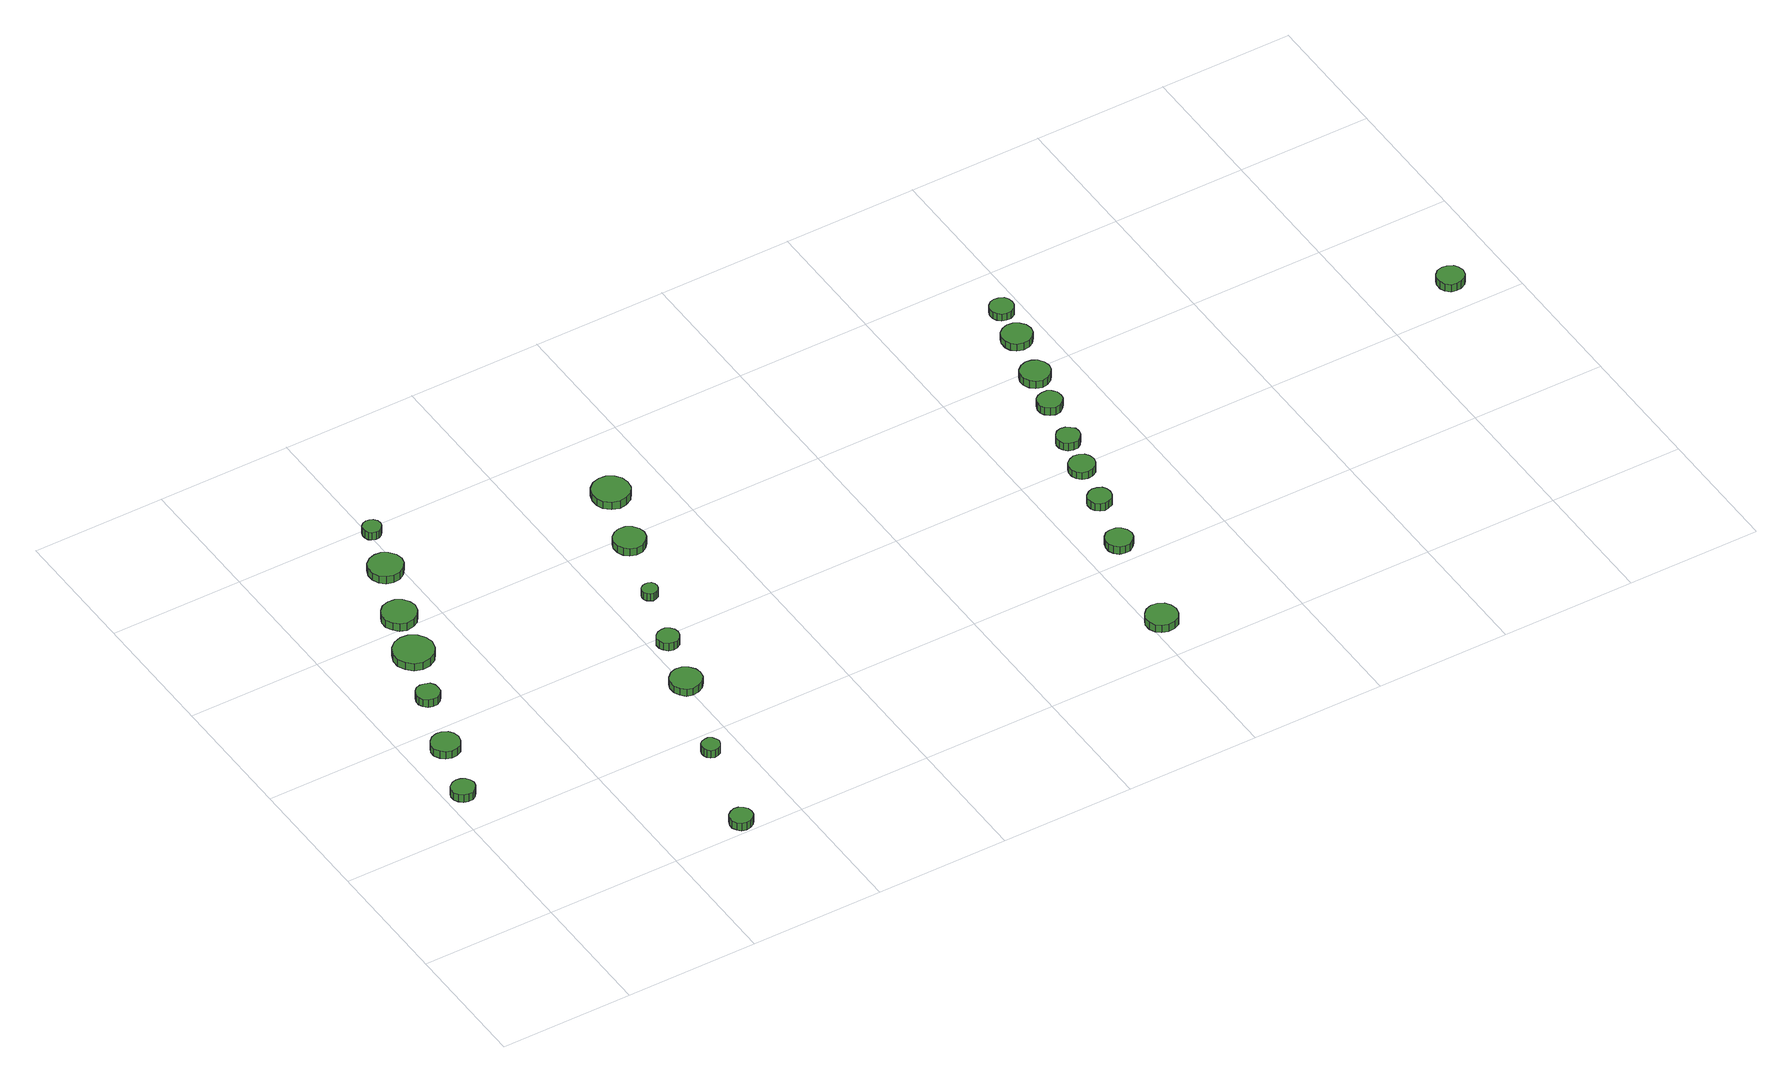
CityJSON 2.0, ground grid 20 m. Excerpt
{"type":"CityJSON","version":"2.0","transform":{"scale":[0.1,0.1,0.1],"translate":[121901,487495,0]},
"CityObjects":{
"tree1":{"type":"SolitaryVegetationObject","attributes":{"function":"something"},"geometry":[{"type":"MultiSurface","lod":"1","boundaries":[[[0,1,2,3,4,5,6,7,8,9,10,11,12,13,14]],[[15,16,17,18,19,20,21,22,23,24,25,26,27,28,29]],[[0,29,28,1]],[[1,28,27,2]],[[2,27,26,3]],[[3,26,25,4]],[[4,25,24,5]],[[5,24,23,6]],[[6,23,22,7]],[[7,22,21,8]],[[8,21,20,9]],[[9,20,19,10]],[[10,19,18,11]],[[11,18,17,12]],[[12,17,16,13]],[[13,16,15,14]],[[14,15,29,0]]]}]},
"tree2":{"type":"SolitaryVegetationObject","attributes":{"function":"something"},"geometry":[{"type":"MultiSurface","lod":"1","boundaries":[[[30,31,32,33,34,35,36,37,38,39,40,41,42,43,44]],[[45,46,47,48,49,50,51,52,53,54,55,56,57,58,59]],[[30,59,58,31]],[[31,58,57,32]],[[32,57,56,33]],[[33,56,55,34]],[[34,55,54,35]],[[35,54,53,36]],[[36,53,52,37]],[[37,52,51,38]],[[38,51,50,39]],[[39,50,49,40]],[[40,49,48,41]],[[41,48,47,42]],[[42,47,46,43]],[[43,46,45,44]],[[44,45,59,30]]]}]},
"tree3":{"type":"SolitaryVegetationObject","attributes":{"function":"something"},"geometry":[{"type":"MultiSurface","lod":"1","boundaries":[[[60,61,62,63,64,65,66,67,68,69,70,71,72,73,74]],[[75,76,77,78,79,80,81,82,83,84,85,86,87,88,89]],[[60,89,88,61]],[[61,88,87,62]],[[62,87,86,63]],[[63,86,85,64]],[[64,85,84,65]],[[65,84,83,66]],[[66,83,82,67]],[[67,82,81,68]],[[68,81,80,69]],[[69,80,79,70]],[[70,79,78,71]],[[71,78,77,72]],[[72,77,76,73]],[[73,76,75,74]],[[74,75,89,60]]]}]},
"tree4":{"type":"SolitaryVegetationObject","attributes":{"function":"something"},"geometry":[{"type":"MultiSurface","lod":"1","boundaries":[[[90,91,92,93,94,95,96,97,98,99,100,101,102,103,104]],[[105,106,107,108,109,110,111,112,113,114,115,116,117,118,119]],[[90,119,118,91]],[[91,118,117,92]],[[92,117,116,93]],[[93,116,115,94]],[[94,115,114,95]],[[95,114,113,96]],[[96,113,112,97]],[[97,112,111,98]],[[98,111,110,99]],[[99,110,109,100]],[[100,109,108,101]],[[101,108,107,102]],[[102,107,106,103]],[[103,106,105,104]],[[104,105,119,90]]]}]},
"tree5":{"type":"SolitaryVegetationObject","attributes":{"function":"something"},"geometry":[{"type":"MultiSurface","lod":"1","boundaries":[[[120,121,122,123,124,125,126,127,128,129,130,131,132,133,134]],[[135,136,137,138,139,140,141,142,143,144,145,146,147,148,149]],[[120,149,148,121]],[[121,148,147,122]],[[122,147,146,123]],[[123,146,145,124]],[[124,145,144,125]],[[125,144,143,126]],[[126,143,142,127]],[[127,142,141,128]],[[128,141,140,129]],[[129,140,139,130]],[[130,139,138,131]],[[131,138,137,132]],[[132,137,136,133]],[[133,136,135,134]],[[134,135,149,120]]]}]},
"tree6":{"type":"SolitaryVegetationObject","attributes":{"function":"something"},"geometry":[{"type":"MultiSurface","lod":"1","boundaries":[[[150,151,152,153,154,155,156,157,158,159,160,161,162,163,164]],[[165,166,167,168,169,170,171,172,173,174,175,176,177,178,179]],[[150,179,178,151]],[[151,178,177,152]],[[152,177,176,153]],[[153,176,175,154]],[[154,175,174,155]],[[155,174,173,156]],[[156,173,172,157]],[[157,172,171,158]],[[158,171,170,159]],[[159,170,169,160]],[[160,169,168,161]],[[161,168,167,162]],[[162,167,166,163]],[[163,166,165,164]],[[164,165,179,150]]]}]},
"tree7":{"type":"SolitaryVegetationObject","attributes":{"function":"something"},"geometry":[{"type":"MultiSurface","lod":"1","boundaries":[[[180,181,182,183,184,185,186,187,188,189,190,191,192,193,194]],[[195,196,197,198,199,200,201,202,203,204,205,206,207,208,209]],[[180,209,208,181]],[[181,208,207,182]],[[182,207,206,183]],[[183,206,205,184]],[[184,205,204,185]],[[185,204,203,186]],[[186,203,202,187]],[[187,202,201,188]],[[188,201,200,189]],[[189,200,199,190]],[[190,199,198,191]],[[191,198,197,192]],[[192,197,196,193]],[[193,196,195,194]],[[194,195,209,180]]]}]},
"tree8":{"type":"SolitaryVegetationObject","attributes":{"function":"something"},"geometry":[{"type":"MultiSurface","lod":"1","boundaries":[[[210,211,212,213,214,215,216,217,218,219,220,221,222,223,224]],[[225,226,227,228,229,230,231,232,233,234,235,236,237,238,239]],[[210,239,238,211]],[[211,238,237,212]],[[212,237,236,213]],[[213,236,235,214]],[[214,235,234,215]],[[215,234,233,216]],[[216,233,232,217]],[[217,232,231,218]],[[218,231,230,219]],[[219,230,229,220]],[[220,229,228,221]],[[221,228,227,222]],[[222,227,226,223]],[[223,226,225,224]],[[224,225,239,210]]]}]},
"tree9":{"type":"SolitaryVegetationObject","attributes":{"function":"something"},"geometry":[{"type":"MultiSurface","lod":"1","boundaries":[[[240,241,242,243,244,245,246,247,248,249,250,251,252,253,254]],[[255,256,257,258,259,260,261,262,263,264,265,266,267,268,269]],[[240,269,268,241]],[[241,268,267,242]],[[242,267,266,243]],[[243,266,265,244]],[[244,265,264,245]],[[245,264,263,246]],[[246,263,262,247]],[[247,262,261,248]],[[248,261,260,249]],[[249,260,259,250]],[[250,259,258,251]],[[251,258,257,252]],[[252,257,256,253]],[[253,256,255,254]],[[254,255,269,240]]]}]},
"tree10":{"type":"SolitaryVegetationObject","attributes":{"function":"something"},"geometry":[{"type":"MultiSurface","lod":"1","boundaries":[[[270,271,272,273,274,275,276,277,278,279,280,281,282,283,284]],[[285,286,287,288,289,290,291,292,293,294,295,296,297,298,299]],[[270,299,298,271]],[[271,298,297,272]],[[272,297,296,273]],[[273,296,295,274]],[[274,295,294,275]],[[275,294,293,276]],[[276,293,292,277]],[[277,292,291,278]],[[278,291,290,279]],[[279,290,289,280]],[[280,289,288,281]],[[281,288,287,282]],[[282,287,286,283]],[[283,286,285,284]],[[284,285,299,270]]]}]},
"tree11":{"type":"SolitaryVegetationObject","attributes":{"function":"something"},"geometry":[{"type":"MultiSurface","lod":"1","boundaries":[[[300,301,302,303,304,305,306,307,308,309,310,311,312,313,314]],[[315,316,317,318,319,320,321,322,323,324,325,326,327,328,329]],[[300,329,328,301]],[[301,328,327,302]],[[302,327,326,303]],[[303,326,325,304]],[[304,325,324,305]],[[305,324,323,306]],[[306,323,322,307]],[[307,322,321,308]],[[308,321,320,309]],[[309,320,319,310]],[[310,319,318,311]],[[311,318,317,312]],[[312,317,316,313]],[[313,316,315,314]],[[314,315,329,300]]]}]},
"tree12":{"type":"SolitaryVegetationObject","attributes":{"function":"something"},"geometry":[{"type":"MultiSurface","lod":"1","boundaries":[[[330,331,332,333,334,335,336,337,338,339,340,341,342,343,344]],[[345,346,347,348,349,350,351,352,353,354,355,356,357,358,359]],[[330,359,358,331]],[[331,358,357,332]],[[332,357,356,333]],[[333,356,355,334]],[[334,355,354,335]],[[335,354,353,336]],[[336,353,352,337]],[[337,352,351,338]],[[338,351,350,339]],[[339,350,349,340]],[[340,349,348,341]],[[341,348,347,342]],[[342,347,346,343]],[[343,346,345,344]],[[344,345,359,330]]]}]},
"tree13":{"type":"SolitaryVegetationObject","attributes":{"function":"something"},"geometry":[{"type":"MultiSurface","lod":"1","boundaries":[[[360,361,362,363,364,365,366,367,368,369,370,371,372,373,374]],[[375,376,377,378,379,380,381,382,383,384,385,386,387,388,389]],[[360,389,388,361]],[[361,388,387,362]],[[362,387,386,363]],[[363,386,385,364]],[[364,385,384,365]],[[365,384,383,366]],[[366,383,382,367]],[[367,382,381,368]],[[368,381,380,369]],[[369,380,379,370]],[[370,379,378,371]],[[371,378,377,372]],[[372,377,376,373]],[[373,376,375,374]],[[374,375,389,360]]]}]},
"tree14":{"type":"SolitaryVegetationObject","attributes":{"function":"something"},"geometry":[{"type":"MultiSurface","lod":"1","boundaries":[[[390,391,392,393,394,395,396,397,398,399,400,401,402,403,404]],[[405,406,407,408,409,410,411,412,413,414,415,416,417,418,419]],[[390,419,418,391]],[[391,418,417,392]],[[392,417,416,393]],[[393,416,415,394]],[[394,415,414,395]],[[395,414,413,396]],[[396,413,412,397]],[[397,412,411,398]],[[398,411,410,399]],[[399,410,409,400]],[[400,409,408,401]],[[401,408,407,402]],[[402,407,406,403]],[[403,406,405,404]],[[404,405,419,390]]]}]},
"tree15":{"type":"SolitaryVegetationObject","attributes":{"function":"something"},"geometry":[{"type":"MultiSurface","lod":"1","boundaries":[[[420,421,422,423,424,425,426,427,428,429,430,431,432,433,434]],[[435,436,437,438,439,440,441,442,443,444,445,446,447,448,449]],[[420,449,448,421]],[[421,448,447,422]],[[422,447,446,423]],[[423,446,445,424]],[[424,445,444,425]],[[425,444,443,426]],[[426,443,442,427]],[[427,442,441,428]],[[428,441,440,429]],[[429,440,439,430]],[[430,439,438,431]],[[431,438,437,432]],[[432,437,436,433]],[[433,436,435,434]],[[434,435,449,420]]]}]},
"tree16":{"type":"SolitaryVegetationObject","attributes":{"function":"something"},"geometry":[{"type":"MultiSurface","lod":"1","boundaries":[[[450,451,452,453,454,455,456,457,458,459,460,461,462,463,464]],[[465,466,467,468,469,470,471,472,473,474,475,476,477,478,479]],[[450,479,478,451]],[[451,478,477,452]],[[452,477,476,453]],[[453,476,475,454]],[[454,475,474,455]],[[455,474,473,456]],[[456,473,472,457]],[[457,472,471,458]],[[458,471,470,459]],[[459,470,469,460]],[[460,469,468,461]],[[461,468,467,462]],[[462,467,466,463]],[[463,466,465,464]],[[464,465,479,450]]]}]},
"tree17":{"type":"SolitaryVegetationObject","attributes":{"function":"something"},"geometry":[{"type":"MultiSurface","lod":"1","boundaries":[[[480,481,482,483,484,485,486,487,488,489,490,491,492,493,494]],[[495,496,497,498,499,500,501,502,503,504,505,506,507,508,509]],[[480,509,508,481]],[[481,508,507,482]],[[482,507,506,483]],[[483,506,505,484]],[[484,505,504,485]],[[485,504,503,486]],[[486,503,502,487]],[[487,502,501,488]],[[488,501,500,489]],[[489,500,499,490]],[[490,499,498,491]],[[491,498,497,492]],[[492,497,496,493]],[[493,496,495,494]],[[494,495,509,480]]]}]},
"tree18":{"type":"SolitaryVegetationObject","attributes":{"function":"something"},"geometry":[{"type":"MultiSurface","lod":"1","boundaries":[[[510,511,512,513,514,515,516,517,518,519,520,521,522,523,524]],[[525,526,527,528,529,530,531,532,533,534,535,536,537,538,539]],[[510,539,538,511]],[[511,538,537,512]],[[512,537,536,513]],[[513,536,535,514]],[[514,535,534,515]],[[515,534,533,516]],[[516,533,532,517]],[[517,532,531,518]],[[518,531,530,519]],[[519,530,529,520]],[[520,529,528,521]],[[521,528,527,522]],[[522,527,526,523]],[[523,526,525,524]],[[524,525,539,510]]]}]},
"tree19":{"type":"SolitaryVegetationObject","attributes":{"function":"something"},"geometry":[{"type":"MultiSurface","lod":"1","boundaries":[[[540,541,542,543,544,545,546,547,548,549,550,551,552,553,554]],[[555,556,557,558,559,560,561,562,563,564,565,566,567,568,569]],[[540,569,568,541]],[[541,568,567,542]],[[542,567,566,543]],[[543,566,565,544]],[[544,565,564,545]],[[545,564,563,546]],[[546,563,562,547]],[[547,562,561,548]],[[548,561,560,549]],[[549,560,559,550]],[[550,559,558,551]],[[551,558,557,552]],[[552,557,556,553]],[[553,556,555,554]],[[554,555,569,540]]]}]},
"tree20":{"type":"SolitaryVegetationObject","attributes":{"function":"something"},"geometry":[{"type":"MultiSurface","lod":"1","boundaries":[[[570,571,572,573,574,575,576,577,578,579,580,581,582,583,584]],[[585,586,587,588,589,590,591,592,593,594,595,596,597,598,599]],[[570,599,598,571]],[[571,598,597,572]],[[572,597,596,573]],[[573,596,595,574]],[[574,595,594,575]],[[575,594,593,576]],[[576,593,592,577]],[[577,592,591,578]],[[578,591,590,579]],[[579,590,589,580]],[[580,589,588,581]],[[581,588,587,582]],[[582,587,586,583]],[[583,586,585,584]],[[584,585,599,570]]]}]},
"tree21":{"type":"SolitaryVegetationObject","attributes":{"function":"something"},"geometry":[{"type":"MultiSurface","lod":"1","boundaries":[[[600,601,602,603,604,605,606,607,608,609,610,611,612,613,614]],[[615,616,617,618,619,620,621,622,623,624,625,626,627,628,629]],[[600,629,628,601]],[[601,628,627,602]],[[602,627,626,603]],[[603,626,625,604]],[[604,625,624,605]],[[605,624,623,606]],[[606,623,622,607]],[[607,622,621,608]],[[608,621,620,609]],[[609,620,619,610]],[[610,619,618,611]],[[611,618,617,612]],[[612,617,616,613]],[[613,616,615,614]],[[614,615,629,600]]]}]},
"tree22":{"type":"SolitaryVegetationObject","attributes":{"function":"something"},"geometry":[{"type":"MultiSurface","lod":"1","boundaries":[[[630,631,632,633,634,635,636,637,638,639,640,641,642,643,644]],[[645,646,647,648,649,650,651,652,653,654,655,656,657,658,659]],[[630,659,658,631]],[[631,658,657,632]],[[632,657,656,633]],[[633,656,655,634]],[[634,655,654,635]],[[635,654,653,636]],[[636,653,652,637]],[[637,652,651,638]],[[638,651,650,639]],[[639,650,649,640]],[[640,649,648,641]],[[641,648,647,642]],[[642,647,646,643]],[[643,646,645,644]],[[644,645,659,630]]]}]},
"tree23":{"type":"SolitaryVegetationObject","attributes":{"function":"something"},"geometry":[{"type":"MultiSurface","lod":"1","boundaries":[[[660,661,662,663,664,665,666,667,668,669,670,671,672,673,674]],[[675,676,677,678,679,680,681,682,683,684,685,686,687,688,689]],[[660,689,688,661]],[[661,688,687,662]],[[662,687,686,663]],[[663,686,685,664]],[[664,685,684,665]],[[665,684,683,666]],[[666,683,682,667]],[[667,682,681,668]],[[668,681,680,669]],[[669,680,679,670]],[[670,679,678,671]],[[671,678,677,672]],[[672,677,676,673]],[[673,676,675,674]],[[674,675,689,660]]]}]},
"tree24":{"type":"SolitaryVegetationObject","attributes":{"function":"something"},"geometry":[{"type":"MultiSurface","lod":"1","boundaries":[[[690,691,692,693,694,695,696,697,698,699,700,701,702,703,704]],[[705,706,707,708,709,710,711,712,713,714,715,716,717,718,719]],[[690,719,718,691]],[[691,718,717,692]],[[692,717,716,693]],[[693,716,715,694]],[[694,715,714,695]],[[695,714,713,696]],[[696,713,712,697]],[[697,712,711,698]],[[698,711,710,699]],[[699,710,709,700]],[[700,709,708,701]],[[701,708,707,702]],[[702,707,706,703]],[[703,706,705,704]],[[704,705,719,690]]]}]}
},
"vertices":[
[44,268,16],[42,275,16],[38,281,16],[32,284,16],[25,285,16],[18,283,16],[12,278,16],[9,272,16],[9,264,16],[12,258,16],[18,253,16],[25,251,16],[32,251,16],[38,255,16],[42,261,16],[42,261,3],[38,255,3],[32,251,3],[25,251,3],[18,253,3],[12,258,3],[9,264,3],[9,272,3],[12,278,3],[18,283,3],[25,285,3],[32,284,3],[38,281,3],[42,275,3],[44,268,3],
[76,359,16],[74,368,16],[69,375,16],[61,379,16],[53,380,16],[44,377,16],[38,371,16],[34,363,16],[34,355,16],[38,347,16],[44,341,16],[53,338,16],[61,339,16],[69,343,16],[74,350,16],[74,350,3],[69,343,3],[61,339,3],[53,338,3],[44,341,3],[38,347,3],[34,355,3],[34,363,3],[38,371,3],[44,377,3],[53,380,3],[61,379,3],[69,375,3],[74,368,3],[76,359,3],
[106,459,16],[105,466,16],[101,472,16],[94,475,16],[87,476,16],[80,474,16],[75,469,16],[72,462,16],[72,455,16],[75,449,16],[80,444,16],[87,442,16],[94,442,16],[101,446,16],[105,452,16],[105,452,3],[101,446,3],[94,442,3],[87,442,3],[80,444,3],[75,449,3],[72,455,3],[72,462,3],[75,469,3],[80,474,3],[87,476,3],[94,475,3],[101,472,3],[105,466,3],[106,459,3],
[148,542,17],[145,554,17],[138,564,17],[127,571,17],[115,572,17],[103,568,17],[94,560,17],[89,548,17],[89,536,17],[94,525,17],[103,516,17],[115,512,17],[127,514,17],[138,520,17],[145,530,17],[145,530,4],[138,520,4],[127,514,4],[115,512,4],[103,516,4],[94,525,4],[89,536,4],[89,548,4],[94,560,4],[103,568,4],[115,572,4],[127,571,4],[138,564,4],[145,554,4],[148,542,4],
[332,19,16],[331,26,16],[327,31,16],[321,35,16],[314,36,16],[307,33,16],[302,29,16],[299,22,16],[299,15,16],[302,9,16],[307,4,16],[314,2,16],[321,3,16],[327,7,16],[331,12,16],[331,12,3],[327,7,3],[321,3,3],[314,2,3],[307,4,3],[302,9,3],[299,15,3],[299,22,3],[302,29,3],[307,33,3],[314,36,3],[321,35,3],[327,31,3],[331,26,3],[332,19,3],
[169,619,16],[166,629,16],[160,638,16],[151,643,16],[140,644,16],[130,641,16],[123,634,16],[118,624,16],[118,613,16],[123,604,16],[130,597,16],[140,593,16],[151,595,16],[160,600,16],[166,608,16],[166,608,3],[160,600,3],[151,595,3],[140,593,3],[130,597,3],[123,604,3],[118,613,3],[118,624,3],[123,634,3],[130,641,3],[140,644,3],[151,643,3],[160,638,3],[166,629,3],[169,619,3],
[204,711,16],[202,721,16],[195,730,16],[186,735,16],[176,736,16],[166,733,16],[158,726,16],[154,716,16],[154,706,16],[158,696,16],[166,689,16],[176,686,16],[186,687,16],[195,692,16],[202,701,16],[202,701,3],[195,692,3],[186,687,3],[176,686,3],[166,689,3],[158,696,3],[154,706,3],[154,716,3],[158,726,3],[166,733,3],[176,736,3],[186,735,3],[195,730,3],[202,721,3],[204,711,3],
[372,166,15],[370,171,15],[367,176,15],[362,179,15],[357,179,15],[351,177,15],[347,174,15],[345,168,15],[345,163,15],[347,158,15],[351,154,15],[357,152,15],[362,153,15],[367,155,15],[370,160,15],[370,160,2],[367,155,2],[362,153,2],[357,152,2],[351,154,2],[347,158,2],[345,163,2],[345,168,2],[347,174,2],[351,177,2],[357,179,2],[362,179,2],[367,176,2],[370,171,2],[372,166,2],
[218,787,16],[217,793,16],[213,798,16],[208,800,16],[203,801,16],[197,799,16],[193,795,16],[191,790,16],[191,785,16],[193,779,16],[197,776,16],[203,774,16],[208,774,16],[213,777,16],[217,782,16],[217,782,3],[213,777,3],[208,774,3],[203,774,3],[197,776,3],[193,779,3],[191,785,3],[191,790,3],[193,795,3],[197,799,3],[203,801,3],[208,800,3],[213,798,3],[217,793,3],[218,787,3],
[424,298,16],[422,307,16],[416,315,16],[408,320,16],[398,321,16],[389,318,16],[382,311,16],[378,303,16],[378,293,16],[382,284,16],[389,277,16],[398,274,16],[408,276,16],[416,280,16],[422,288,16],[422,288,4],[416,280,4],[408,276,4],[398,274,4],[389,277,4],[382,284,4],[378,293,4],[378,303,4],[382,311,4],[389,318,4],[398,321,4],[408,320,4],[416,315,4],[422,307,4],[424,298,4],
[442,384,16],[441,391,16],[437,396,16],[431,400,16],[425,400,16],[418,398,16],[413,394,16],[410,388,16],[410,381,16],[413,375,16],[418,370,16],[425,368,16],[431,369,16],[437,372,16],[441,378,16],[441,378,3],[437,372,3],[431,369,3],[425,368,3],[418,370,3],[413,375,3],[410,381,3],[410,388,3],[413,394,3],[418,398,3],[425,400,3],[431,400,3],[437,396,3],[441,391,3],[442,384,3],
[469,481,15],[468,486,15],[465,490,15],[461,492,15],[456,492,15],[452,491,15],[448,488,15],[446,483,15],[446,478,15],[448,474,15],[452,471,15],[456,469,15],[461,470,15],[465,472,15],[468,476,15],[468,476,2],[465,472,2],[461,470,2],[456,469,2],[452,471,2],[448,474,2],[446,478,2],[446,483,2],[448,488,2],[452,491,2],[456,492,2],[461,492,2],[465,490,2],[468,486,2],[469,481,2],
[511,582,17],[509,591,17],[503,599,17],[495,604,17],[485,605,17],[476,602,17],[469,596,17],[465,587,17],[465,577,17],[469,568,17],[476,562,17],[485,559,17],[495,560,17],[503,565,17],[509,572,17],[509,572,4],[503,565,4],[495,560,4],[485,559,4],[476,562,4],[469,568,4],[465,577,4],[465,587,4],[469,596,4],[476,602,4],[485,605,4],[495,604,4],[503,599,4],[509,591,4],[511,582,4],
[547,681,16],[545,692,16],[538,701,16],[528,707,16],[517,708,16],[506,705,16],[497,697,16],[493,686,16],[493,675,16],[497,665,16],[506,657,16],[517,653,16],[528,655,16],[538,660,16],[545,670,16],[545,670,3],[538,660,3],[528,655,3],[517,653,3],[506,657,3],[497,665,3],[493,675,3],[493,686,3],[497,697,3],[506,705,3],[517,708,3],[528,707,3],[538,701,3],[545,692,3],[547,681,3],
[1041,69,15],[1039,78,15],[1034,86,15],[1025,91,15],[1015,92,15],[1006,89,15],[999,82,15],[995,74,15],[995,64,15],[999,55,15],[1006,49,15],[1015,46,15],[1025,47,15],[1034,51,15],[1039,59,15],[1039,59,2],[1034,51,2],[1025,47,2],[1015,46,2],[1006,49,2],[999,55,2],[995,64,2],[995,74,2],[999,82,2],[1006,89,2],[1015,92,2],[1025,91,2],[1034,86,2],[1039,78,2],[1041,69,2],
[1073,234,14],[1071,242,14],[1066,249,14],[1059,253,14],[1051,254,14],[1043,252,14],[1037,246,14],[1034,238,14],[1034,230,14],[1037,223,14],[1043,217,14],[1051,215,14],[1059,215,14],[1066,220,14],[1071,226,14],[1071,226,1],[1066,220,1],[1059,215,1],[1051,215,1],[1043,217,1],[1037,223,1],[1034,230,1],[1034,238,1],[1037,246,1],[1043,252,1],[1051,254,1],[1059,253,1],[1066,249,1],[1071,242,1],[1073,234,1],
[1093,321,14],[1092,328,14],[1088,334,14],[1081,337,14],[1074,338,14],[1068,336,14],[1062,331,14],[1059,325,14],[1059,317,14],[1062,311,14],[1068,306,14],[1074,304,14],[1081,305,14],[1088,308,14],[1092,314,14],[1092,314,1],[1088,308,1],[1081,305,1],[1074,304,1],[1068,306,1],[1062,311,1],[1059,317,1],[1059,325,1],[1062,331,1],[1068,336,1],[1074,338,1],[1081,337,1],[1088,334,1],[1092,328,1],[1093,321,1],
[1110,390,14],[1108,398,14],[1104,404,14],[1097,408,14],[1089,409,14],[1081,406,14],[1075,401,14],[1072,394,14],[1072,386,14],[1075,379,14],[1081,373,14],[1089,371,14],[1097,372,14],[1104,376,14],[1108,382,14],[1108,382,2],[1104,376,2],[1097,372,2],[1089,371,2],[1081,373,2],[1075,379,2],[1072,386,2],[1072,394,2],[1075,401,2],[1081,406,2],[1089,409,2],[1097,408,2],[1104,404,2],[1108,398,2],[1110,390,2],
[1122,448,15],[1121,455,15],[1116,460,15],[1110,464,15],[1103,465,15],[1096,463,15],[1091,458,15],[1088,451,15],[1088,444,15],[1091,438,15],[1096,433,15],[1103,431,15],[1110,431,15],[1116,435,15],[1121,441,15],[1121,441,2],[1116,435,2],[1110,431,2],[1103,431,2],[1096,433,2],[1091,438,2],[1088,444,2],[1088,451,2],[1091,458,2],[1096,463,2],[1103,465,2],[1110,464,2],[1116,460,2],[1121,455,2],[1122,448,2],
[1141,524,14],[1140,532,14],[1135,538,14],[1129,542,14],[1121,542,14],[1114,540,14],[1108,535,14],[1105,528,14],[1105,520,14],[1108,514,14],[1114,509,14],[1121,506,14],[1129,507,14],[1135,511,14],[1140,517,14],[1140,517,1],[1135,511,1],[1129,507,1],[1121,506,1],[1114,509,1],[1108,514,1],[1105,520,1],[1105,528,1],[1108,535,1],[1114,540,1],[1121,542,1],[1129,542,1],[1135,538,1],[1140,532,1],[1141,524,1],
[1159,584,15],[1157,593,15],[1152,601,15],[1144,605,15],[1135,606,15],[1126,603,15],[1119,597,15],[1115,589,15],[1115,580,15],[1119,571,15],[1126,565,15],[1135,562,15],[1144,563,15],[1152,568,15],[1157,575,15],[1157,575,2],[1152,568,2],[1144,563,2],[1135,562,2],[1126,565,2],[1119,571,2],[1115,580,2],[1115,589,2],[1119,597,2],[1126,603,2],[1135,606,2],[1144,605,2],[1152,601,2],[1157,593,2],[1159,584,2],
[1178,661,16],[1176,670,16],[1170,677,16],[1162,682,16],[1153,683,16],[1144,680,16],[1137,674,16],[1134,666,16],[1134,656,16],[1137,648,16],[1144,642,16],[1153,639,16],[1162,640,16],[1170,644,16],[1176,652,16],[1176,652,4],[1170,644,4],[1162,640,4],[1153,639,4],[1144,642,4],[1137,648,4],[1134,656,4],[1134,666,4],[1137,674,4],[1144,680,4],[1153,683,4],[1162,682,4],[1170,677,4],[1176,670,4],[1178,661,4],
[1185,720,16],[1184,727,16],[1180,733,16],[1173,736,16],[1166,737,16],[1159,735,16],[1154,730,16],[1151,723,16],[1151,716,16],[1154,710,16],[1159,705,16],[1166,703,16],[1173,703,16],[1180,707,16],[1184,713,16],[1184,713,4],[1180,707,4],[1173,703,4],[1166,703,4],[1159,705,4],[1154,710,4],[1151,716,4],[1151,723,4],[1154,730,4],[1159,735,4],[1166,737,4],[1173,736,4],[1180,733,4],[1184,727,4],[1185,720,4],
[1732,442,26],[1730,451,26],[1726,457,26],[1718,461,26],[1710,462,26],[1702,460,26],[1696,454,26],[1693,447,26],[1693,438,26],[1696,431,26],[1702,425,26],[1710,423,26],[1718,424,26],[1726,428,26],[1730,434,26],[1730,434,13],[1726,428,13],[1718,424,13],[1710,423,13],[1702,425,13],[1696,431,13],[1693,438,13],[1693,447,13],[1696,454,13],[1702,460,13],[1710,462,13],[1718,461,13],[1726,457,13],[1730,451,13],[1732,442,13]
]}
